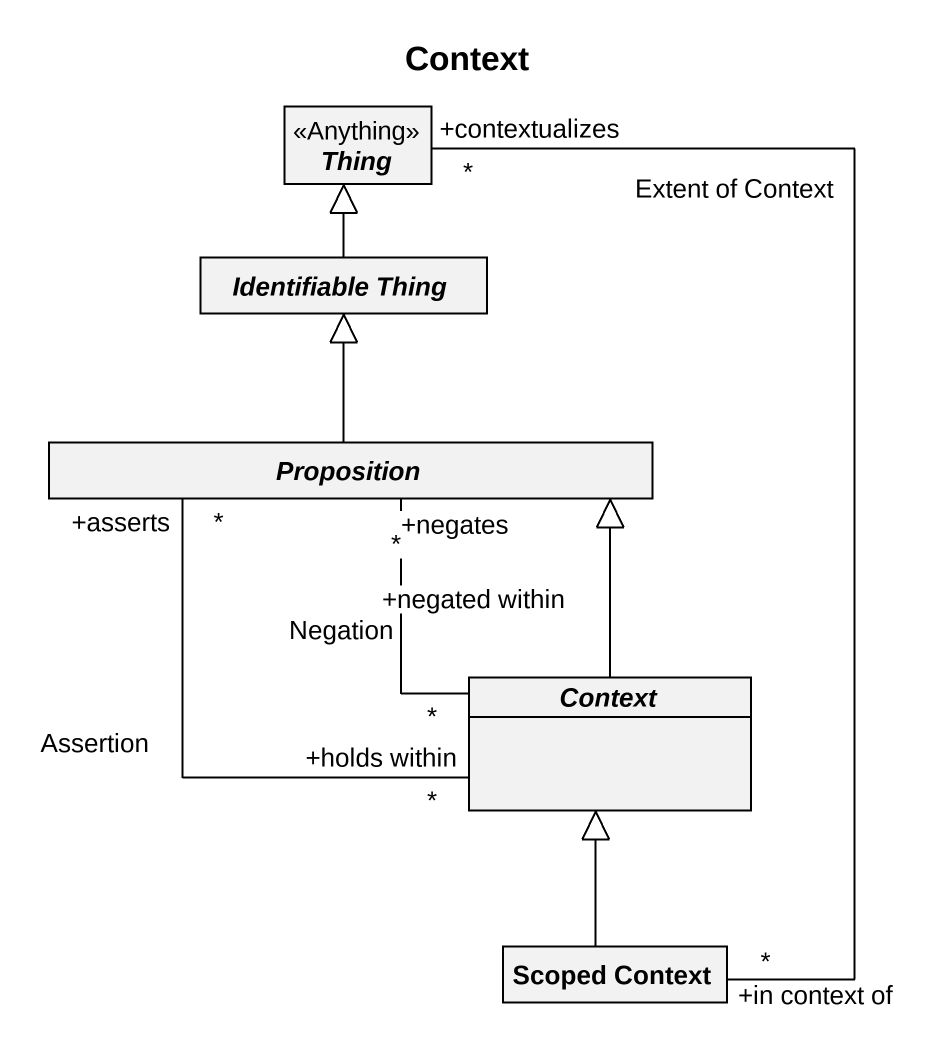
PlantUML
@startuml
title Context
hide circle
hide empty members
abstract class Thing <<Anything>>
abstract class "Identifiable Thing" as Identifiable_Thing
abstract class Proposition
abstract class Context
class "Scoped Context" as Scoped_Context
Identifiable_Thing -up-|> Thing
Proposition -up-|> Identifiable_Thing
Context "+holds within\n*" -up- "+asserts\n*" Proposition : Assertion
Context "+negated within\n*" -up- "+negates\n*" Proposition : Negation
Context -up-|> Proposition
Scoped_Context "+in context of\n*" -up- "+contextualizes\n*" Thing : Extent of Context
Scoped_Context -up-|> Context
@enduml
